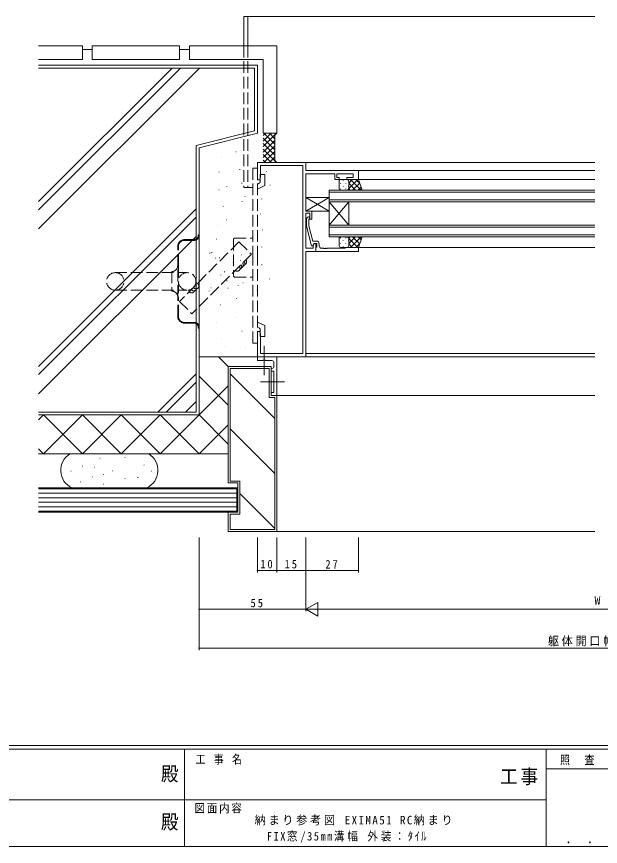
# Model space of a CAD drawing. Units: millimetres, scale not verified. Extents: x -567 to 567, y -403 to 403.
# Drawn here: x -99.1 to 201.2, y -403 to 24 of the extents above; entities that cross this region are included whole.
import ezdxf
from ezdxf.enums import TextEntityAlignment as Align

# ---------------------------------------------------------------- set-up
doc = ezdxf.new("R2010")
doc.units = ezdxf.units.MM
doc.header["$LTSCALE"] = 2
doc.linetypes.add('USER2', pattern=[13, 10, -1, 1, -1])
doc.linetypes.add('USER3', pattern=[4, 3, -1])
for name, color, linetype, lineweight in [('0-1_YKK_ZWAK', 7, 'Continuous', 18), ('0-3_YKK_11', 7, 'Continuous', 18), ('0-4_YKK_12', 2, 'Continuous', 18), ('0-5_YSS_K', 3, 'Continuous', 18), ('0-6_YKK_13', 4, 'Continuous', 18), ('0-7_YKK_D', 6, 'Continuous', 18)]:
    doc.layers.add(name, color=color, linetype=linetype, lineweight=lineweight)
doc.layers.add('0-2_USER1', color=7, linetype='Continuous')
doc.styles.add('ＭＳ ゴシック', font='')
doc.styles.get('ＭＳ ゴシック').set_extended_font_data('MS Gothic')

msp = doc.modelspace()

# ---------------------------------------------------------------- linework, layer by layer
at = {"layer": '0-1_YKK_ZWAK'}
for p, q in [((537.274, -350.982), (-562.726, -350.982)), ((483.274, -352.982), (-562.726, -352.982)), ((-12.726, -352.982), (-12.726, -402.982)), ((173.274, -352.982), (173.274, -402.982)), ((270.68, -362.981), (173.274, -362.981)), ((-194.726, -378.981), (-10.726, -378.981)), ((-10.726, -378.981), (173.274, -378.981)), ((-562.726, -402.982), (483.274, -402.982))]:
    msp.add_line(p, q, dxfattribs=at)
at = {"layer": '0-3_YKK_11'}
for p, q in [((24.764, -50.983), (24.764, -59.983)), ((49.764, -50.983), (24.764, -50.983)), ((49.764, -55.183), (49.764, -50.983)), ((26.394, -52.613), (48.134, -52.613)), ((26.394, -58.891), (26.394, -52.613)), ((48.134, -52.613), (48.134, -149.353)), ((76.764, -55.183), (49.764, -55.183)), ((76.764, -59.783), (76.764, -55.183)), ((25.764, -59.983), (26.394, -58.891)), ((49.764, -56.813), (64.564, -56.813)), ((49.764, -76.083), (49.764, -56.813)), ((64.564, -56.813), (64.564, -59.783)), ((65.564, -56.813), (74.064, -56.813)), ((65.564, -58.783), (65.564, -56.813)), ((66.764, -58.783), (65.564, -58.783)), ((66.764, -59.783), (66.764, -58.783)), ((70.764, -58.783), (70.764, -59.783)), ((74.064, -58.783), (70.764, -58.783)), ((74.064, -56.813), (74.064, -58.783)), ((24.764, -59.983), (25.764, -59.983)), ((64.564, -59.783), (66.764, -59.783)), ((70.764, -59.783), (76.764, -59.783)), ((52.764, -76.083), (49.764, -76.083)), ((52.764, -80.283), (52.764, -76.083)), ((49.764, -77.083), (51.764, -77.083)), ((49.764, -95.153), (49.764, -77.083)), ((49.964, -79.934), (50.74, -79.158)), ((49.964, -83.879), (49.964, -79.934)), ((51.588, -80.007), (51.164, -80.431)), ((51.164, -80.431), (51.164, -83.721)), ((51.764, -77.083), (51.764, -80.283)), ((51.764, -80.283), (52.764, -80.283)), ((52.671, -93.983), (49.964, -83.879)), ((51.164, -83.721), (53.244, -91.483)), ((53.244, -91.483), (55.064, -91.483)), ((53.964, -92.783), (53.271, -93.983)), ((53.964, -92.783), (53.464, -93.649)), ((53.464, -93.649), (53.464, -95.153)), ((55.264, -92.783), (53.964, -92.783)), ((54.764, -92.783), (53.964, -92.783)), ((54.764, -96.783), (54.764, -92.783)), ((55.264, -94.583), (55.264, -92.783)), ((56.564, -92.983), (56.564, -94.153)), ((53.464, -95.153), (49.764, -95.153)), ((49.764, -96.783), (54.764, -96.783)), ((49.764, -150.983), (49.764, -96.783)), ((53.271, -93.983), (52.671, -93.983)), ((54.764, -95.083), (55.064, -94.783)), ((54.764, -96.783), (54.764, -95.083)), ((76.764, -96.783), (54.764, -96.783)), ((55.064, -94.783), (55.264, -94.583)), ((57.564, -95.153), (58.806, -95.153)), ((58.806, -95.153), (58.989, -95.273)), ((58.989, -95.273), (59.539, -95.273)), ((59.539, -95.273), (59.722, -95.153)), ((59.722, -95.153), (59.806, -95.153)), ((59.806, -95.153), (59.989, -95.273)), ((59.989, -95.273), (60.539, -95.273)), ((60.539, -95.273), (60.722, -95.153)), ((60.722, -95.153), (69.748, -95.153)), ((69.748, -95.153), (70.764, -94.783)), ((70.764, -94.783), (76.764, -94.783)), ((76.764, -94.783), (76.764, -96.783)), ((24.764, -137.983), (24.764, -145.524)), ((25.764, -137.983), (24.764, -137.983)), ((26.394, -139.074), (25.764, -137.983)), ((26.394, -149.353), (26.394, -139.074)), ((24.764, -145.524), (24.884, -145.708)), ((24.884, -146.258), (24.764, -146.441)), ((24.764, -146.441), (24.764, -146.524)), ((24.764, -146.524), (24.884, -146.708)), ((24.884, -147.258), (24.764, -147.441)), ((24.764, -147.441), (24.764, -150.983)), ((24.884, -145.708), (24.884, -146.258)), ((24.884, -146.708), (24.884, -147.258)), ((48.134, -149.353), (26.394, -149.353)), ((24.764, -150.983), (49.764, -150.983)), ((24.764, -150.983), (24.764, -152.983)), ((34.764, -150.983), (24.764, -150.983)), ((24.764, -152.983), (27.593, -152.983)), ((27.593, -152.983), (27.785, -152.84)), ((27.785, -152.84), (28.743, -152.84)), ((28.743, -152.84), (28.935, -152.982)), ((28.935, -152.982), (32.264, -152.983)), ((34.764, -170.983), (34.764, -150.983)), ((31.764, -156.983), (31.764, -157.483)), ((32.264, -156.983), (31.764, -156.983)), ((33.264, -153.983), (33.264, -155.983)), ((32.764, -158.483), (33.264, -158.483)), ((33.264, -158.483), (33.264, -169.483)), ((31.764, -169.483), (31.764, -170.983)), ((33.264, -169.483), (31.764, -169.483)), ((31.764, -170.983), (34.764, -170.983))]:
    msp.add_line(p, q, dxfattribs=at)
for centre, radius, start, end in [((51.164, -79.583), 0.6, 314.99999, 135.00001), ((55.064, -92.983), 1.5, 0.00001, 89.99999), ((57.564, -94.153), 1, 180.00001, 269.99999), ((32.264, -153.983), 1, 0.00001, 89.99999), ((32.764, -157.483), 1, 180.00001, 269.99999), ((32.264, -155.983), 1, 270.00001, 359.99999)]:
    msp.add_arc(centre, radius, start, end, dxfattribs=at)
at = {"layer": '0-4_YKK_12'}
for p, q in [((17.764, 24.016), (17.764, 9.016)), ((198.264, 24.016), (17.764, 24.016)), ((19.764, 24.016), (19.764, 9.016)), ((198.264, -50.983), (49.464, -50.983)), ((198.264, -55.183), (76.464, -55.183)), ((198.264, -59.783), (76.264, -59.783)), ((61.765, -65.283), (61.765, -71.283)), ((198.264, -65.283), (61.765, -65.283)), ((61.765, -66.283), (198.264, -66.283)), ((198.264, -70.283), (61.765, -70.283)), ((61.765, -71.283), (71.765, -83.283)), ((61.765, -83.283), (71.765, -71.283)), ((61.765, -83.283), (61.765, -71.283)), ((61.765, -71.283), (198.264, -71.283)), ((71.765, -83.283), (71.765, -71.283)), ((61.765, -83.283), (61.765, -89.283)), ((198.264, -83.283), (61.765, -83.283)), ((61.765, -84.283), (198.264, -84.283)), ((198.264, -88.283), (61.765, -88.283)), ((61.765, -89.283), (198.264, -89.283)), ((198.264, -94.783), (76.464, -94.783)), ((198.264, -149.353), (49.764, -149.353)), ((198.264, -150.983), (49.464, -150.983)), ((198.264, -170.983), (34.764, -170.983))]:
    msp.add_line(p, q, dxfattribs=at)
at = {"layer": '0-4_YKK_12', "linetype": 'USER3'}
for p, q in [((17.764, 9.016), (17.764, -63.982)), ((19.764, 9.016), (19.764, -63.982)), ((22.464, -63.984), (17.764, -63.984))]:
    msp.add_line(p, q, dxfattribs=at)
at = {"layer": '0-5_YSS_K'}
for p, q in [((-65.236, 9.016), (-87.746, 9.016)), ((-65.236, 2.016), (-65.236, 9.016)), ((-60.236, 2.016), (-60.236, 9.016)), ((-15.236, 9.016), (-60.236, 9.016)), ((-15.236, 2.016), (-15.236, 9.016)), ((-10.236, 2.016), (-10.236, 9.016)), ((34.764, 9.016), (-10.236, 9.016)), ((34.764, -35.984), (34.764, 9.016)), ((-60.236, 7.016), (-65.236, 7.016)), ((-10.236, 7.016), (-15.236, 7.016)), ((-65.236, 2.016), (-87.746, 2.016)), ((-15.236, 2.016), (-60.236, 2.016)), ((27.764, 2.016), (-10.236, 2.016)), ((27.764, 2.016), (27.764, -35.984)), ((24.764, -0.982), (-87.746, -0.982)), ((-4.956, -2.481), (-87.746, -85.271)), ((-14.855, -2.481), (-87.746, -75.372)), ((-19.098, -2.481), (-87.746, -71.129)), ((24.764, -0.982), (24.764, -35.982)), ((-6.736, -42.311), (23.264, -34.811)), ((24.764, -35.982), (-5.236, -43.482)), ((34.62, -35.984), (27.764, -42.84)), ((28.963, -35.984), (27.764, -37.183)), ((31.792, -35.984), (27.764, -40.012)), ((27.764, -35.984), (34.764, -35.984)), ((28.108, -35.984), (33.764, -41.641)), ((30.936, -35.984), (33.764, -38.813)), ((33.764, -35.984), (34.192, -36.412)), ((33.764, -36.984), (34.764, -35.984)), ((33.764, -36.984), (33.764, -49.982)), ((-6.736, -179.482), (-6.736, -42.311)), ((27.764, -38.47), (33.764, -44.47)), ((33.764, -39.669), (27.764, -45.669)), ((27.764, -41.298), (33.764, -47.298)), ((33.764, -42.497), (27.764, -48.497)), ((-5.236, -43.482), (-5.236, -180.982)), ((13.723, -45.558), (13.823, -45.558)), ((27.764, -44.127), (34.621, -50.983)), ((27.764, -46.955), (31.792, -50.982)), ((33.764, -45.325), (28.108, -50.982)), ((6.233, -48.469), (6.333, -48.469)), ((27.764, -49.783), (28.963, -50.982)), ((33.764, -48.154), (30.936, -50.982)), ((33.764, -49.982), (34.764, -50.982)), ((34.192, -50.554), (33.764, -50.983)), ((15.786, -54.568), (15.786, -54.768)), ((5.188, -56.105), (4.988, -56.105)), ((29.504, -55.52), (29.504, -55.72)), ((9.002, -63.223), (9.002, -63.423)), ((16.722, -61.586), (16.722, -61.786)), ((31.278, -62.529), (31.278, -62.729)), ((5.188, -65.194), (4.988, -65.194)), ((16.956, -70.943), (16.956, -71.143)), ((18.426, -68.553), (18.226, -68.553)), ((27.019, -69.717), (27.019, -69.917)), ((-6.736, -74.972), (-87.746, -155.982)), ((7.131, -73.75), (7.131, -73.95)), ((-6.736, -79.215), (-87.746, -160.225)), ((8.729, -80.486), (8.829, -80.486)), ((26.309, -77.436), (26.309, -77.636)), ((4.36, -83.397), (4.46, -83.397)), ((-6.736, -89.114), (-87.746, -170.124)), ((27.374, -85.688), (27.374, -85.888)), ((3.736, -90.466), (3.836, -90.466)), ((0.259, -97.61), (0.259, -97.81)), ((1.434, -97.4), (1.234, -97.4)), ((27.019, -94.384), (27.019, -94.584)), ((3.41, -100.364), (3.21, -100.364)), ((5.386, -100.166), (5.186, -100.166)), ((12.277, -102.289), (12.277, -102.489)), ((16.055, -101.549), (15.855, -101.549)), ((16.648, -98.585), (16.448, -98.585)), ((17.658, -104.16), (17.658, -104.36)), ((27.019, -103.612), (27.019, -103.812)), ((5.961, -108.839), (5.961, -109.039)), ((7.954, -107.279), (7.754, -107.279)), ((31.012, -110.888), (31.012, -111.088)), ((9.14, -112.021), (8.94, -112.021)), ((14.85, -114.219), (14.85, -114.419)), ((17.438, -113.009), (17.238, -113.009)), ((0.025, -117.026), (0.025, -117.226)), ((1.039, -115.577), (0.839, -115.577)), ((9.733, -115.775), (9.533, -115.775)), ((22.045, -119.365), (22.145, -119.365)), ((22.045, -119.365), (22.145, -119.365)), ((24.592, -116.567), (24.592, -116.767)), ((13.931, -121.028), (14.031, -121.028)), ((5.781, -124.271), (5.581, -124.271)), ((14.001, -130.989), (14.101, -130.989)), ((3.887, -133.516), (3.987, -133.516)), ((16.845, -137.938), (16.945, -137.938)), ((6.099, -141.412), (6.199, -141.412)), ((8.312, -145.518), (8.412, -145.518)), ((18.425, -146.781), (18.525, -146.781)), ((18.425, -146.781), (18.525, -146.781)), ((24.764, -150.983), (-5.236, -150.983)), ((9.765, -155.983), (4.764, -150.983)), ((31.764, -155.983), (9.764, -155.983)), ((9.764, -155.983), (9.764, -215.982)), ((10.764, -156.983), (30.764, -156.983)), ((10.764, -156.983), (10.764, -214.982)), ((30.764, -171.983), (30.764, -156.983)), ((31.764, -155.983), (31.764, -170.982)), ((-6.736, -159.825), (-26.393, -179.482)), ((9.764, -175.982), (-5.236, -160.983)), ((10.764, -159.845), (33.764, -182.845)), ((-6.736, -164.067), (-22.15, -179.482)), ((9.764, -165.982), (-5.236, -180.982)), ((-6.736, -173.967), (-12.251, -179.482)), ((30.764, -171.983), (33.764, -171.983)), ((34.764, -170.983), (31.764, -170.982)), ((33.764, -239.982), (33.764, -171.983)), ((34.764, -170.983), (34.764, -240.982)), ((-6.736, -179.482), (-87.746, -179.482)), ((-87.746, -180.982), (-5.236, -180.982)), ((-85.236, -180.982), (-87.746, -183.492)), ((-87.746, -180.982), (-5.236, -180.982)), ((-65.236, -200.982), (-85.236, -180.982)), ((-65.236, -180.982), (-85.236, -200.982)), ((-45.236, -200.982), (-65.236, -180.982)), ((-45.236, -180.982), (-65.236, -200.982)), ((-25.236, -200.982), (-45.236, -180.982)), ((-25.236, -180.982), (-45.236, -200.982)), ((-5.236, -180.982), (-25.236, -200.982)), ((-5.236, -200.982), (-25.236, -180.982)), ((9.764, -195.982), (-5.236, -180.982)), ((9.764, -185.982), (-5.236, -200.982)), ((10.764, -188.13), (33.764, -211.13)), ((-85.236, -200.982), (-87.746, -198.472)), ((-5.236, -200.982), (-87.746, -200.982)), ((-71.65, -200.982), (-31.114, -200.982)), ((-56.106, -203.136), (-56.306, -203.136)), ((-43.197, -202.892), (-43.397, -202.892)), ((9.764, -200.982), (-5.236, -200.982)), ((-65.118, -207.277), (-65.318, -207.277)), ((-59.029, -207.764), (-59.229, -207.764)), ((-33.454, -206.789), (-33.654, -206.789)), ((-70.964, -209.956), (-71.164, -209.956)), ((-60.003, -212.879), (-60.203, -212.879)), ((-54.401, -211.661), (-54.601, -211.661)), ((-49.773, -209.712), (-49.973, -209.712)), ((-36.621, -213.122), (-36.821, -213.122)), ((-29.557, -209.956), (-29.757, -209.956)), ((-66.093, -215.314), (-66.293, -215.314)), ((-54.401, -216.532), (-54.601, -216.532)), ((-43.197, -213.609), (-43.397, -213.609)), ((15.764, -214.982), (10.764, -214.982)), ((15.764, -231.982), (15.764, -214.982)), ((-87.746, -218.482), (14.764, -218.482)), ((-87.746, -218.982), (14.264, -218.982)), ((14.264, -221.282), (-87.746, -221.282)), ((-69.504, -218.982), (-33.259, -218.982)), ((14.264, -218.982), (14.264, -230.482)), ((14.764, -218.482), (14.764, -230.982)), ((15.764, -221.414), (33.764, -239.414)), ((14.264, -223.582), (-87.746, -223.582)), ((14.264, -225.882), (-87.746, -225.882)), ((14.264, -228.182), (-87.746, -228.182)), ((14.264, -230.482), (-87.746, -230.482)), ((14.764, -230.982), (-87.746, -230.982)), ((14.764, -230.982), (9.764, -230.982)), ((9.764, -230.982), (9.764, -240.982)), ((15.764, -231.982), (10.764, -231.982)), ((10.764, -231.982), (10.764, -239.982)), ((34.764, -240.982), (9.764, -240.982)), ((10.764, -239.982), (33.764, -239.982)), ((34.764, -240.982), (198.264, -240.982))]:
    msp.add_line(p, q, dxfattribs=at)
at = {"layer": '0-5_YSS_K', "linetype": 'USER3'}
for p, q in [((15.267, -91.868), (-1.507, -108.719)), ((15.267, -91.868), (21.672, -98.191)), ((21.672, -98.191), (4.871, -115.069)), ((-1.507, -108.719), (-15.258, -122.532)), ((4.871, -115.069), (-8.88, -128.882)), ((-15.258, -122.532), (-8.88, -128.882))]:
    msp.add_line(p, q, dxfattribs=at)
at = {"layer": '0-5_YSS_K'}
for points in [[(-87.746, -2.482), (23.264, -2.482), (23.264, -34.811)], [(14.764, -230.982), (14.764, -215.982), (9.764, -215.982)]]:
    msp.add_lwpolyline(points, dxfattribs=at)
at = {"layer": '0-5_YSS_K', "linetype": 'USER3'}
for centre, start, end in [((16.887, -102.998), 291.55154, 45.12972), ((17.734, -102.147), 291.55154, 45.12972), ((14.348, -105.549), 225.12972, 45.12972), ((15.194, -104.698), 291.55154, 45.12972), ((16.041, -103.848), 291.55154, 45.12972), ((-6.82, -114.589), 211.11843, 93.75241), ((-8.964, -116.688), 178.43644, 344.39198), ((-7.892, -115.639), 203.24138, 344.39198)]:
    msp.add_arc(centre, 1.5, start, end, dxfattribs=at)
at = {"layer": '0-5_YSS_K'}
for centre, start, end in [((-66.382, -209.482), 121.78833, 244.16015), ((-36.382, -209.482), 295.83985, 58.21167)]:
    msp.add_arc(centre, 10, start, end, dxfattribs=at)
at = {"layer": '0-6_YKK_13', "linetype": 'USER3'}
for p, q in [((22.465, -53.932), (22.465, -98.979)), ((22.465, -53.932), (24.764, -53.932)), ((24.764, -53.932), (24.764, -98.979)), ((26.263, -57.318), (26.263, -60.833)), ((26.264, -57.318), (28.563, -57.318)), ((28.563, -57.318), (28.563, -62.936)), ((25.685, -61.74), (24.763, -62.17)), ((28.563, -62.936), (24.764, -64.708)), ((-5.636, -88.232), (-5.636, -88.732)), ((-5.236, -88.732), (-5.236, -135.732)), ((-12.736, -90.732), (-7.636, -90.732)), ((-12.736, -91.132), (-7.636, -91.132)), ((12.464, -90.42), (12.463, -109.515)), ((-16.236, -104.232), (-16.236, -94.232)), ((-15.836, -104.232), (-15.836, -94.232)), ((22.464, -144.026), (22.464, -98.979)), ((24.764, -144.026), (24.764, -98.979)), ((-16.236, -120.232), (-16.236, -104.232)), ((-15.836, -104.232), (-15.836, -120.232)), ((-48.336, -107.732), (-11.336, -107.732)), ((-19.236, -107.232), (-19.236, -117.232)), ((12.464, -109.515), (12.964, -110.015)), ((12.964, -110.015), (22.464, -110.016)), ((-48.336, -116.732), (-11.336, -116.732)), ((-16.236, -130.232), (-16.236, -120.232)), ((-15.836, -130.232), (-15.836, -120.232)), ((-7.636, -133.332), (-12.736, -133.332)), ((-7.636, -133.732), (-12.736, -133.732)), ((-5.636, -135.732), (-5.636, -136.232)), ((25.685, -136.218), (24.763, -135.788)), ((28.563, -135.022), (24.764, -133.25)), ((28.563, -140.64), (28.563, -135.022)), ((26.262, -140.64), (26.263, -137.125)), ((26.263, -140.64), (28.563, -140.64)), ((22.464, -144.026), (24.764, -144.026))]:
    msp.add_line(p, q, dxfattribs=at)
at = {"layer": '0-6_YKK_13'}
for p, q in [((66.764, -64.284), (66.764, -60.783)), ((67.429, -61.618), (67.429, -61.818)), ((67.764, -59.783), (70.764, -59.783)), ((68.844, -60.203), (68.844, -60.403)), ((68.844, -63.233), (68.844, -63.433)), ((70.259, -61.618), (70.259, -61.818)), ((76.764, -59.783), (70.764, -59.783)), ((71.674, -60.368), (71.674, -60.403)), ((71.674, -63.233), (71.674, -63.433)), ((73.595, -59.783), (71.764, -61.613)), ((76.423, -59.783), (71.764, -64.441)), ((71.764, -60.783), (71.764, -64.283)), ((75.283, -65.283), (71.764, -61.763)), ((78.112, -65.283), (72.612, -59.783)), ((77.419, -61.615), (73.751, -65.283)), ((77.5, -61.842), (75.44, -59.783)), ((78.163, -63.699), (76.58, -65.283)), ((78.728, -65.283), (76.764, -59.783)), ((67.429, -64.648), (67.429, -64.848)), ((70.764, -65.283), (67.764, -65.283)), ((70.259, -64.648), (70.259, -64.848)), ((70.764, -65.283), (78.728, -65.283)), ((72.455, -65.283), (71.764, -64.592)), ((61.764, -76.083), (49.764, -69.083)), ((61.764, -69.083), (49.764, -76.083)), ((49.764, -69.083), (49.764, -76.083)), ((61.764, -69.083), (49.764, -69.083)), ((61.764, -76.083), (61.764, -69.083)), ((49.764, -76.083), (61.764, -76.083)), ((70.764, -89.283), (67.764, -89.283)), ((70.764, -89.283), (78.728, -89.283)), ((72.455, -89.283), (71.764, -89.973)), ((75.283, -89.283), (71.764, -92.802)), ((78.112, -89.283), (72.612, -94.783)), ((77.419, -92.95), (73.751, -89.283)), ((78.163, -90.866), (76.58, -89.283)), ((78.728, -89.283), (76.764, -94.783)), ((66.764, -90.281), (66.764, -93.783)), ((67.429, -89.918), (67.429, -89.718)), ((67.429, -92.948), (67.429, -92.748)), ((68.844, -91.333), (68.844, -91.133)), ((70.259, -89.918), (70.259, -89.718)), ((70.259, -92.948), (70.259, -92.748)), ((71.674, -91.333), (71.674, -91.133)), ((76.423, -94.783), (71.764, -90.124)), ((71.764, -93.783), (71.764, -90.283)), ((73.595, -94.783), (71.764, -92.952)), ((77.5, -92.723), (75.44, -94.783)), ((67.764, -94.783), (70.764, -94.783)), ((68.844, -94.363), (68.844, -94.163)), ((76.764, -94.783), (70.764, -94.783)), ((71.674, -94.197), (71.674, -94.163))]:
    msp.add_line(p, q, dxfattribs=at)
at = {"layer": '0-6_YKK_13', "linetype": 'USER2'}
for p, q in [((28.264, -160.499), (28.264, -145.466)), ((26.326, -163.982), (38.697, -163.982))]:
    msp.add_line(p, q, dxfattribs=at)
at = {"layer": '0-6_YKK_13', "linetype": 'USER3'}
for points in [[(-5.636, -88.232), (-5.236, -88.232), (-5.236, -88.732)], [(12.464, -90.42), (12.964, -89.92), (22.464, -89.92)], [(-5.236, -135.732), (-5.236, -136.232), (-5.636, -136.232)]]:
    msp.add_lwpolyline(points, dxfattribs=at)
msp.add_circle((-11.336, -112.232), 4.5, dxfattribs=at)
for centre, radius, start, end in [((25.263, -60.833), 1, 294.98003, 0.00787), ((-7.636, -88.732), 2, 270, 0), ((-7.636, -88.732), 2.4, 270, 0), ((-12.736, -94.232), 3.5, 90, 180), ((-12.736, -94.232), 3.1, 90, 180), ((-19.236, -104.232), 3, 270, 0), ((-48.336, -112.232), 4.5, 90, 270), ((-48.336, -112.232), 4.5, 270, 90), ((-19.236, -120.232), 3, 0, 90), ((-12.736, -130.232), 3.5, 180, 270), ((-12.736, -130.232), 3.1, 180, 270), ((-7.636, -135.732), 2.4, 0, 90), ((-7.636, -135.732), 2, 0, 90), ((25.263, -137.125), 1, 359.98601, 65.03634)]:
    msp.add_arc(centre, radius, start, end, dxfattribs=at)
at = {"layer": '0-6_YKK_13'}
for centre, start, end in [((67.764, -60.783), 89.9999, 179.9999), ((70.764, -60.783), 359.9999, 89.9999), ((67.764, -64.283), 179.9999, 269.9999), ((70.764, -64.283), 269.9999, 359.9999), ((67.764, -90.283), 90.00024, 180.00024), ((70.764, -90.283), 0.00024, 90.00024), ((67.764, -93.783), 180.00024, 270.00024), ((70.764, -93.783), 270.00024, 0.00024)]:
    msp.add_arc(centre, 1, start, end, dxfattribs=at)
at = {"layer": '0-7_YKK_D'}
for p, q in [((-5.236, -243.982), (-5.236, -281.982)), ((-5.236, -243.982), (-5.236, -301.982)), ((24.764, -243.982), (24.764, -261.982)), ((34.764, -243.982), (34.764, -261.982)), ((34.764, -243.982), (34.764, -261.982)), ((49.764, -243.982), (49.764, -281.982)), ((49.764, -243.982), (49.764, -261.982)), ((49.764, -243.982), (49.764, -281.982)), ((49.764, -243.982), (49.764, -261.982)), ((76.764, -243.982), (76.764, -261.982)), ((34.764, -260.982), (24.764, -260.982)), ((34.764, -260.982), (49.764, -260.982)), ((49.764, -260.982), (76.764, -260.982)), ((49.764, -280.982), (55.826, -277.482)), ((55.826, -284.482), (55.826, -277.482)), ((49.764, -280.982), (-5.236, -280.982)), ((49.764, -280.982), (61.889, -280.982)), ((49.764, -280.982), (55.826, -284.482)), ((342.764, -280.982), (56.764, -280.982)), ((-5.236, -300.982), (404.764, -300.982))]:
    msp.add_line(p, q, dxfattribs=at)
for centre, start, end in [((24.764, -260.982), 0, 180), ((24.764, -260.982), 180, 0), ((34.764, -260.982), 0, 180), ((34.764, -260.982), 0, 180), ((34.764, -260.982), 180, 0), ((34.764, -260.982), 180, 0), ((49.764, -260.982), 0, 180), ((49.764, -260.982), 180, 0), ((76.764, -260.982), 0, 180), ((76.764, -260.982), 180, 0), ((-5.236, -280.982), 0, 180), ((-5.236, -280.982), 180, 0), ((-5.236, -300.982), 0, 180), ((-5.236, -300.982), 180, 0)]:
    msp.add_arc(centre, 0.106, start, end, dxfattribs=at)

# ---------------------------------------------------------------- texts
at = {"layer": '0-1_YKK_ZWAK', "style": 'ＭＳ ゴシック', "width": 0.9}
for p in [(-24.843, -371.491), (-24.843, -396.236)]:
    msp.add_text('殿', height=7.331, dxfattribs=at).set_placement(p, align=Align.BOTTOM_LEFT)
at = {"layer": '0-1_YKK_ZWAK', "attachment_point": 7, "style": 'ＭＳ ゴシック'}
for s, insert, char_height in [('\\T1.22;\\W0.85;工\\~事\\~名', (-6.994, -360.886), 4.399), ('\\T1.24;\\W0.85;照\\~\\~査', (180.401, -361.24), 4.399), ('\\T1.17;\\W0.9;工事', (149.605, -371.491), 7.331), ('\\T1.17;\\W0.9;図面内容', (-7.558, -386.051), 4.399), ('\\T1.24;\\W0.85;\\~．\\~．', (179.638, -401.477), 5.132)]:
    msp.add_mtext(s, dxfattribs=dict(at, insert=insert, char_height=char_height))
at = {"layer": '0-2_USER1', "char_height": 4.399, "attachment_point": 7, "style": 'ＭＳ ゴシック'}
for s, insert in [('\\T1.25;\\W0.95;納まり参考図\\~EXIMA51\\~RC納まり', (23.355, -392.195)), ('\\T1.28;\\W0.9;FIX窓/35mm溝幅\\~外装：ﾀｲﾙ', (29.613, -401.018))]:
    msp.add_mtext(s, dxfattribs=dict(at, insert=insert))
at = {"layer": '0-7_YKK_D', "color": 7, "style": 'ＭＳ ゴシック'}
msp.add_text('W', height=4.399, dxfattribs=at).set_placement((198.164, -279.982), align=Align.BOTTOM_LEFT)
at = {"layer": '0-7_YKK_D', "color": 7, "char_height": 4.399, "attachment_point": 7, "style": 'ＭＳ ゴシック'}
for s, insert in [('\\T1.37;\\W0.9;10', (26.244, -259.982)), ('\\T1.37;\\W0.9;15', (38.744, -259.982)), ('\\T1.37;\\W0.9;27', (59.744, -259.982)), ('\\T1.37;\\W0.9;55', (21.244, -279.982)), ('\\T1.25;\\W0.95;躯体開口幅=W+110', (174.164, -299.982))]:
    msp.add_mtext(s, dxfattribs=dict(at, insert=insert))

doc.saveas('drawing.dxf')
